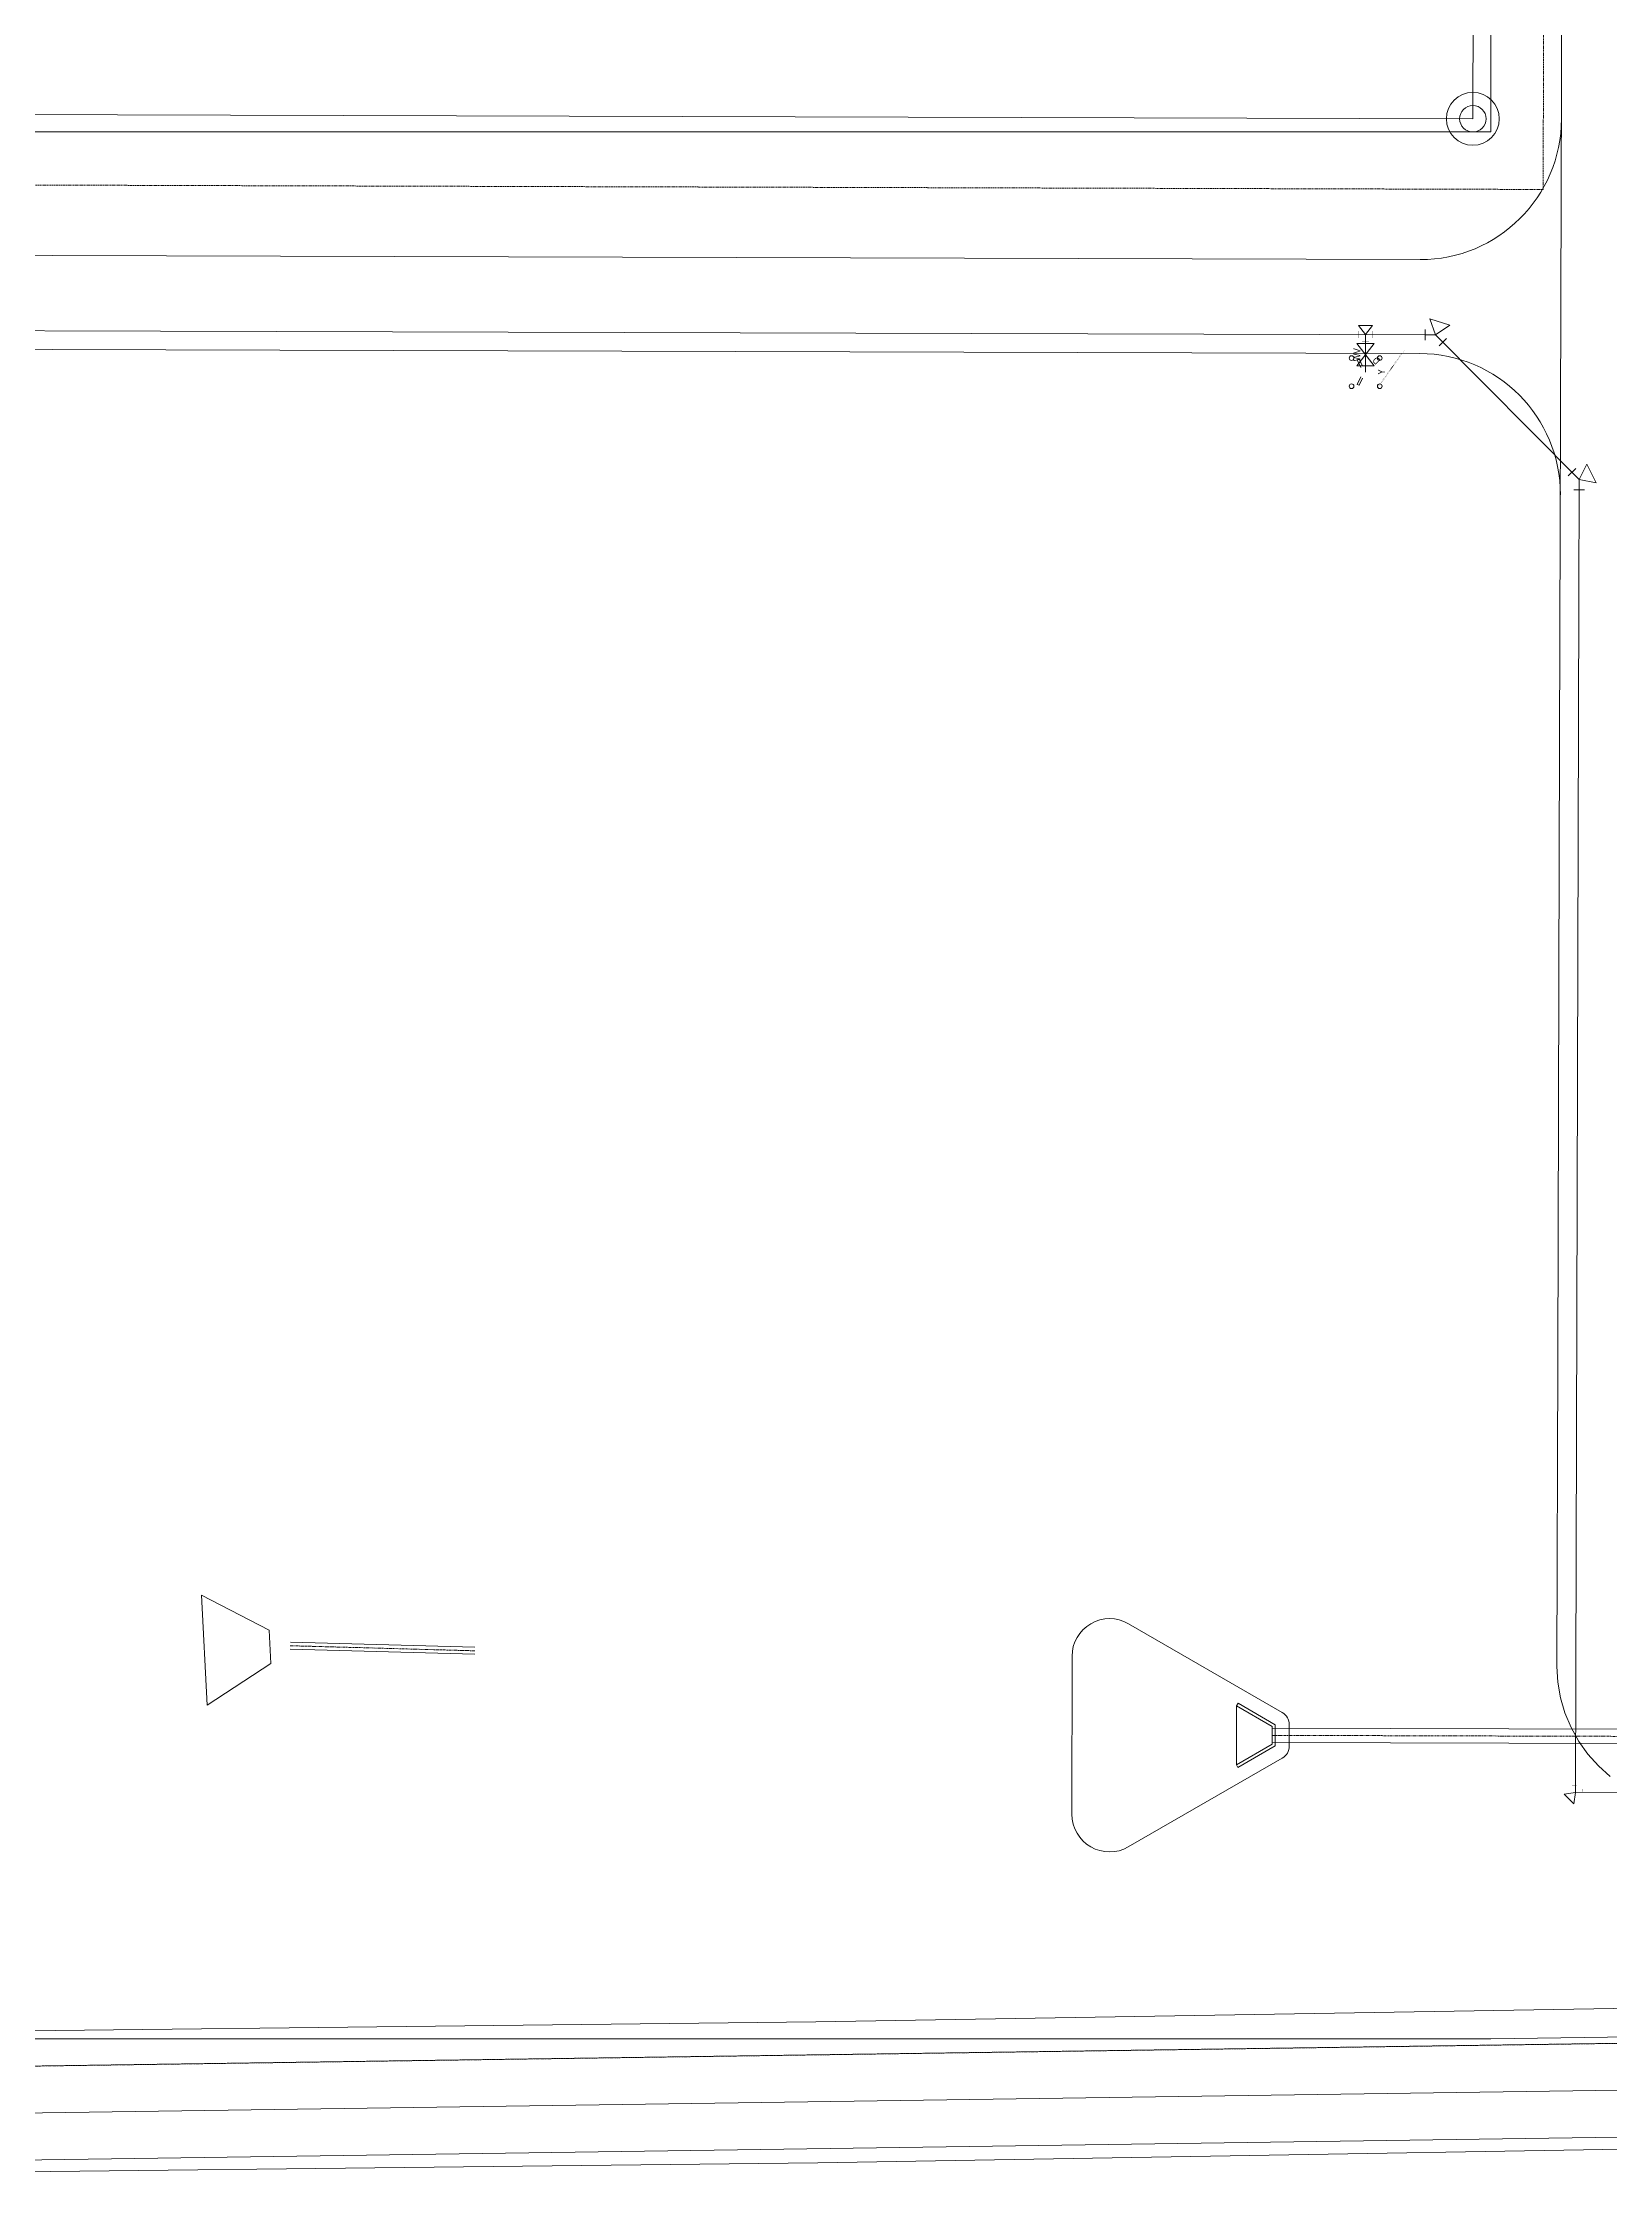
# Model space of a CAD drawing. Header units: feet. Extents: x 2383389 to 2386040, y 1992760 to 1995674.
# Drawn here: x 2383832.4 to 2384165.9, y 1992770.1 to 1993224.4 of the extents above; entities that cross this region are included whole.
import ezdxf
from ezdxf.enums import TextEntityAlignment as Align
from ezdxf.lldxf.tags import DXFTag

# ---------------------------------------------------------------- set-up
doc = ezdxf.new("R2010")
doc.units = ezdxf.units.FT
doc.header["$MEASUREMENT"] = 0
doc.linetypes.add('DASHED2', pattern=[0.375, 0.25, -0.125])
doc.linetypes.add('PHANTOM2', pattern=[1.25, 0.625, -0.125, 0.125, -0.125, 0.125, -0.125])
for name, color, linetype, lineweight, true_color in [('C-FENC', 1, 'Fence', 0, 0xff0000), ('C-PRKG-CONC', 1, 'Continuous', 0, 0xff0000), ('C-PRKG-CURB-FACE', 2, 'Continuous', 0, 0xffff00), ('C-STRM-PH01', 1, 'Continuous', 0, 0xff0000), ('C-STRM-PH02', 1, 'Continuous', 0, 0xff0000), ('C-STRM-PIPE', 7, 'Continuous', 0, 0x00cc33), ('C-STRM-STRC', 7, 'Continuous', 0, 0x00cc33), ('V-ESMT-ACCS', 1, 'DASHED8', 0, 0xff0000), ('V-ESMT-UTIL', 1, 'DASHED8', 0, 0xff0000), ('V-PROP-LINE', 7, 'PHANTOM4', 0, 0x007299), ('V-PROP-MONU', 1, 'Continuous', 0, 0xff0000), ('V-PROP-SBCK', 1, 'DASHED2', 0, 0xff0000)]:
    doc.layers.add(name, color=color, linetype=linetype, lineweight=lineweight, true_color=true_color)
doc.layers.add('C-FIRE-PIPE-12IN', color=140, linetype="UT-FIRE12''", lineweight=0)
doc.layers.add('C-FIRE-STRC', color=140, linetype='Continuous', lineweight=0)
doc.layers.add('CJ-TOPO-PIPE', color=11, linetype='PHANTOM2')
doc.styles.add('_sys_ls_Arial Narrow', font='ARIALN.TTF', dxfattribs={"height": 1})
doc.styles.add('PFI_100', font='ARIALN.TTF', dxfattribs={"height": 0.03048})
tags = doc.linetypes.add('DASHED8', pattern=[0.09375, 0.0625, -0.03125]).pattern_tags.tags
tags[6:7] = [DXFTag(74, 4), DXFTag(75, 0), DXFTag(340, '0'), DXFTag(46, 0.03937), DXFTag(50, 0.0), DXFTag(44, 0.0), DXFTag(45, 0.0)]
tags[4:5] = [DXFTag(74, 4), DXFTag(75, 0), DXFTag(340, '0'), DXFTag(46, 0.03937), DXFTag(50, 0.0), DXFTag(44, 0.0), DXFTag(45, 0.0)]
tags = doc.linetypes.add('Fence', pattern=[393.7, 393.7]).pattern_tags.tags
tags[4:5] = [DXFTag(74, 4), DXFTag(75, 0), DXFTag(340, '0'), DXFTag(46, 0.03937), DXFTag(50, 0.0), DXFTag(44, 0.0), DXFTag(45, 0.0)]
tags = doc.linetypes.add('PHANTOM4', pattern=[0.625, 0.3125, -0.0625, 0.0625, -0.0625, 0.0625, -0.0625]).pattern_tags.tags
tags[14:15] = [DXFTag(74, 4), DXFTag(75, 0), DXFTag(340, '0'), DXFTag(46, 0.03937), DXFTag(50, 0.0), DXFTag(44, 0.0), DXFTag(45, 0.0)]
tags[12:13] = [DXFTag(74, 4), DXFTag(75, 0), DXFTag(340, '0'), DXFTag(46, 0.03937), DXFTag(50, 0.0), DXFTag(44, 0.0), DXFTag(45, 0.0)]
tags[10:11] = [DXFTag(74, 4), DXFTag(75, 0), DXFTag(340, '0'), DXFTag(46, 0.03937), DXFTag(50, 0.0), DXFTag(44, 0.0), DXFTag(45, 0.0)]
tags[8:9] = [DXFTag(74, 4), DXFTag(75, 0), DXFTag(340, '0'), DXFTag(46, 0.03937), DXFTag(50, 0.0), DXFTag(44, 0.0), DXFTag(45, 0.0)]
tags[6:7] = [DXFTag(74, 4), DXFTag(75, 0), DXFTag(340, '0'), DXFTag(46, 0.03937), DXFTag(50, 0.0), DXFTag(44, 0.0), DXFTag(45, 0.0)]
tags[4:5] = [DXFTag(74, 4), DXFTag(75, 0), DXFTag(340, '0'), DXFTag(46, 0.03937), DXFTag(50, 0.0), DXFTag(44, 0.0), DXFTag(45, 0.0)]
tags = doc.linetypes.add("UT-FIRE12''", pattern='A,1.25,-0.05,["12\'\'F",_sys_ls_Arial Narrow,S=0.1,R=0,X=-0.05,Y=-0.04],-0.2', length=1.5).pattern_tags.tags
tags[15:16] = [DXFTag(74, 4), DXFTag(75, 0), DXFTag(340, '0'), DXFTag(46, 0.03937), DXFTag(50, 0.0), DXFTag(44, 0.0), DXFTag(45, 0.0)]
tags[4:5] = [DXFTag(74, 4), DXFTag(75, 0), DXFTag(340, '0'), DXFTag(46, 0.03937), DXFTag(50, 0.0), DXFTag(44, 0.0), DXFTag(45, 0.0)]

msp = doc.modelspace()

# ---------------------------------------------------------------- linework, layer by layer
at = {"layer": 'C-FENC'}
msp.add_lwpolyline([(2384222.09225, 1994857.72656), (2384222.09225, 1993876.28395), (2384140.65788, 1993876.28395), (2384140.66481, 1993205.48535), (2383580.36018, 1993205.48535), (2383580.36018, 1992828.49881), (2383746.22675, 1992799.58631), (2384140.66917, 1992799.58631), (2385152.5181, 1992814.09976), (2385492.77755, 1993174.83628), (2385493.80261, 1993183.73072), (2385492.22955, 1993274.29782), (2385491.64903, 1993377.60393), (2385494.82474, 1993476.70764), (2385493.17033, 1993581.35254), (2385493.4649, 1993678.3959), (2385493.56311, 1993773.51511), (2385494.07787, 1993828.44199), (2385493.20647, 1993920.67855), (2385493.49173, 1994053.51003), (2385494.38415, 1994136.10045), (2385494.78908, 1994275.94596)], dxfattribs=at)
at = {"layer": 'C-FIRE-PIPE-12IN'}
for p, q in [((2384126.69522, 1993163.40124), (2384126.68998, 1993161.15124)), ((2384126.6926, 1993162.27624), (2384128.91869, 1993162.27105)), ((2384130.44707, 1993160.70483), (2384128.87665, 1993162.28258)), ((2384129.64972, 1993159.91119), (2384131.24441, 1993161.49847)), ((2384158.73322, 1993133.84502), (2384157.13853, 1993132.25774)), ((2384157.93587, 1993133.05138), (2384159.50629, 1993131.47363)), ((2384159.47953, 1993129.28542), (2384159.48471, 1993131.51151)), ((2384158.35453, 1993129.28804), (2384160.60452, 1993129.2828))]:
    msp.add_line(p, q, dxfattribs=at)
for points in [[(2384800.12708, 1992850.13847), (2384158.66945, 1992852.00952), (2384159.48468, 1993131.49534), (2384128.88806, 1993162.27113), (2383536.73815, 1993163.98004)], [(2384131.93616, 1993164.30693), (2384128.91869, 1993162.27105), (2384127.7089, 1993165.70417), (2384131.93616, 1993164.30693)], [(2384163.07954, 1993130.77955), (2384159.50629, 1993131.47363), (2384161.07842, 1993134.75667), (2384163.07954, 1993130.77955)]]:
    msp.add_lwpolyline(points, dxfattribs=at)
at = {"layer": 'C-FIRE-PIPE-12IN', "const_width": 0.06096, "flags": 128}
for points in [[(2384112.53696, 1993163.06349), (2384112.53751, 1993161.56349)], [(2384112.53723, 1993162.31349), (2384114.0213, 1993162.31403)], [(2384115.50536, 1993162.31457), (2384114.0213, 1993162.31403)], [(2384114.02184, 1993160.82997), (2384114.0213, 1993162.31403)], [(2384115.50563, 1993161.56457), (2384115.50508, 1993163.06457)], [(2384113.27184, 1993160.82969), (2384114.77184, 1993160.83024)], [(2384159.42378, 1992853.49139), (2384157.92379, 1992853.49576)], [(2384158.67378, 1992853.49357), (2384158.66945, 1992852.00952)], [(2384160.15351, 1992852.00519), (2384158.66945, 1992852.00952)], [(2384160.15132, 1992851.25519), (2384160.1557, 1992852.75518)]]:
    msp.add_lwpolyline(points, dxfattribs=at)
at = {"layer": 'C-FIRE-PIPE-12IN', "flags": 128}
for points in [[(2384115.50466, 1993164.23457), (2384114.0213, 1993162.31403), (2384112.53653, 1993164.23349), (2384115.50466, 1993164.23457)], [(2384114.0213, 1993162.31403), (2384114.0213, 1993154.331)], [(2384156.26153, 1992851.70829), (2384158.66945, 1992852.00952), (2384158.35418, 1992849.60339), (2384156.26153, 1992851.70829)]]:
    msp.add_lwpolyline(points, dxfattribs=at)
at = {"layer": 'C-FIRE-STRC', "linetype": 'ByBlock', "lineweight": 0}
for p, q in [((2384112.17228, 1993160.43163), (2384115.87032, 1993155.64731)), ((2384115.87032, 1993160.43163), (2384112.17228, 1993160.43163)), ((2384112.17228, 1993155.64731), (2384115.87032, 1993160.43163)), ((2384115.87032, 1993155.64731), (2384112.17228, 1993155.64731)), ((2384112.61505, 1993157.1435), (2384112.19578, 1993156.93387)), ((2384112.19578, 1993156.93387), (2384113.00899, 1993155.30746)), ((2384113.00922, 1993153.35501), (2384112.19578, 1993151.72813)), ((2384113.3924, 1993155.58879), (2384112.61505, 1993157.1435)), ((2384112.61505, 1993151.5185), (2384112.19578, 1993151.72813)), ((2384113.3924, 1993153.07321), (2384112.61505, 1993151.5185))]:
    msp.add_line(p, q, dxfattribs=at)
at = {"layer": 'C-FIRE-STRC'}
for centre in [(2384111.0213, 1993157.331), (2384117.0213, 1993157.331), (2384111.0213, 1993151.331), (2384117.0213, 1993151.331)]:
    msp.add_circle(centre, 0.5, dxfattribs=at)
at = {"layer": 'C-PRKG-CONC', "elevation": 286.44088}
msp.add_lwpolyline([(2384168.26076, 1993639.14532), (2384165.74572, 1993636.91091), (2384163.49667, 1993634.40895), (2384161.5419, 1993631.67091), (2384159.90597, 1993628.73122), (2384158.60948, 1993625.62684), (2384157.66872, 1993622.39683), (2384157.09552, 1993619.08179), (2384156.89709, 1993615.72342), (2384155.251, 1993051.38919), (2384155.01615, 1992970.87342), (2384154.93774, 1992943.99405), (2384154.74823, 1992879.02107), (2384154.74817, 1992878.86963), (2384154.94396, 1992875.51111), (2384155.51455, 1992872.19562), (2384156.45278, 1992868.96487), (2384157.74683, 1992865.85948), (2384159.38044, 1992862.91851), (2384161.33307, 1992860.17893), (2384163.58015, 1992857.6752), (2384166.09343, 1992855.43881)], dxfattribs=at)
at = {"layer": 'C-PRKG-CURB-FACE', "flags": 128}
for points in [[(2384155.70822, 1993208.19299, -0.414213562), (2384125.62084, 1993178.28062), (2383567.66962, 1993179.90809, -0.414573325), (2383537.75738, 1993210.03231)], [(2383537.42577, 1993130.03296, -0.413853681), (2383567.51301, 1993159.90846), (2384125.56266, 1993158.28071, -0.414213562), (2384155.47503, 1993128.19333)]]:
    msp.add_lwpolyline(points, format="xyb", dxfattribs=at)
at = {"layer": 'C-STRM-PH01', "flags": 128}
msp.add_lwpolyline([(2383880.63816, 1992886.57801), (2383866.23123, 1992894.04676), (2383867.45017, 1992870.58597), (2383881.00552, 1992879.50754)], close=True, dxfattribs=at)
at = {"layer": 'C-STRM-PH02', "flags": 128}
msp.add_lwpolyline([(2384063.51687, 1992840.45483), (2384096.27357, 1992859.33897, 0.268029961), (2384097.77524, 1992861.93699), (2384097.77677, 1992866.45629, 0.268029961), (2384096.27687, 1992869.05532), (2384063.53297, 1992887.96166, 0.577249798), (2384051.53271, 1992881.03632), (2384051.5213, 1992847.38831, 0.577249798)], format="xyb", close=True, dxfattribs=at)
msp.add_lwpolyline([(2384086.85752, 1992857.37346), (2384094.77524, 1992861.938), (2384094.77677, 1992866.4573), (2384086.86214, 1992871.02721), (2384086.52912, 1992870.45045), (2384086.52489, 1992857.95045), (2384086.85752, 1992857.37346)], dxfattribs=at)
at = {"layer": 'C-STRM-PIPE', "color": 102, "linetype": 'Continuous', "lineweight": 0, "true_color": 0x00cc33}
for p, q in [((2383924.38941, 1992881.44031), (2383885.12872, 1992882.5179)), ((2383924.43057, 1992882.93974), (2383885.16988, 1992884.01733)), ((2384169.70003, 1992862.47739), (2384094.10563, 1992862.69789)), ((2384169.70879, 1992865.47737), (2384094.11438, 1992865.69787))]:
    msp.add_line(p, q, dxfattribs=at)
at = {"layer": 'C-STRM-STRC', "flags": 128}
for points in [[(2384086.52912, 1992870.45045), (2384086.52489, 1992857.95045)], [(2384086.52912, 1992870.45045), (2384094.11064, 1992866.07288), (2384094.10937, 1992862.32288), (2384086.52489, 1992857.95045)], [(2384086.86214, 1992871.02721), (2384094.77677, 1992866.4573), (2384094.77524, 1992861.938), (2384086.85752, 1992857.37346)], [(2384086.52489, 1992857.95045), (2384086.85752, 1992857.37346)]]:
    msp.add_lwpolyline(points, dxfattribs=at)
at = {"layer": 'CJ-TOPO-PIPE', "lineweight": 5}
for p, q in [((2383924.40999, 1992882.19002), (2383885.1493, 1992883.26762)), ((2384169.70441, 1992863.97738), (2384094.11, 1992864.19788))]:
    msp.add_line(p, q, dxfattribs=at)
at = {"layer": 'V-ESMT-ACCS', "flags": 128}
for points in [[(2383503.03237, 1992833.64919), (2383747.81609, 1992800.39759), (2383997.01529, 1992803.19577), (2384255.95143, 1992807.58442), (2384495.80524, 1992811.13372), (2384746.80888, 1992815.39439), (2384991.81499, 1992817.7213), (2385288.76291, 1992822.29794), (2385437.73266, 1992824.04809), (2385554.66463, 1992826.1834)], [(2383498.99423, 1992803.92221), (2383745.95551, 1992770.37481), (2383997.43791, 1992773.19863), (2384256.42757, 1992777.58818), (2384496.28176, 1992781.13748), (2384747.20592, 1992785.39681), (2384992.18861, 1992787.7235), (2385289.17029, 1992792.30066), (2385438.18274, 1992794.05131), (2385555.21237, 1992796.1884)]]:
    msp.add_lwpolyline(points, dxfattribs=at)
at = {"layer": 'V-ESMT-UTIL', "ltscale": 0.5, "flags": 128}
msp.add_lwpolyline([(2385529.85413, 1992808.22785), (2383585.63102, 1992780.28077), (2383592.86878, 1995288.21623, -0.409248432), (2383617.50792, 1995313.15324), (2385523.47748, 1995339.39517), (2385522.15766, 1994417.40927)], format="xyb", dxfattribs=at)
msp.add_lwpolyline([(2383575.65943, 1992790.13847), (2385529.86845, 1992818.22909)], dxfattribs=at)
at = {"layer": 'V-PROP-LINE'}
msp.add_lwpolyline([(2383582.86882, 1995288.24509, -0.409248432), (2383617.36361, 1995323.1522), (2385533.492, 1995349.534), (2385529.83981, 1992798.22661), (2383575.6017, 1992770.13557), (2383582.86882, 1995288.24509)], format="xyb", dxfattribs=at)
at = {"layer": 'V-PROP-LINE', "flags": 128}
msp.add_lwpolyline([(2383578.80381, 1993879.69001), (2384026.80267, 1993878.38326), (2384029.65418, 1994855.9781), (2384222.08551, 1994855.4168), (2384219.23401, 1993877.82197), (2384138.80219, 1993878.05657), (2384136.84846, 1993208.248), (2383583.8752, 1993209.86095)], dxfattribs=at)
at = {"layer": 'V-PROP-MONU'}
for radius in [5.625, 2.8125]:
    msp.add_circle((2384136.84846, 1993208.248), radius, dxfattribs=at)
at = {"layer": 'V-PROP-SBCK', "flags": 128}
msp.add_lwpolyline([(2384229.19021, 1993862.79286), (2384153.75838, 1993863.01289), (2384151.80464, 1993193.20431), (2383591.82743, 1993194.83769), (2383590.66011, 1992790.35409), (2385519.86823, 1992818.08534), (2385523.42021, 1995299.39059), (2383597.82454, 1995272.87844), (2383593.83261, 1993889.64622), (2384016.83188, 1993888.41239), (2384019.68339, 1994866.00722), (2384232.11464, 1994865.38759)], close=True, dxfattribs=at)

# ---------------------------------------------------------------- texts
at = {"layer": 'C-FIRE-STRC', "lineweight": 0, "style": 'PFI_100'}
for s, rotation, p in [('WV', 90, (2384112.17408, 1993158.03347)), ('D', 135, (2384116.30766, 1993156.76821)), ('Y', 90, (2384117.37854, 1993154.3728))]:
    msp.add_text(s, height=1.5, rotation=rotation, dxfattribs=at).set_placement(p, align=Align.MIDDLE)
at = {"layer": 'C-FIRE-STRC', "lineweight": 0, "style": 'PFI_100', "oblique": 80.2140913}
msp.add_text('H', height=1.5, rotation=45, dxfattribs=at).set_placement((2384116.42038, 1993152.04785), align=Align.MIDDLE)

doc.saveas('drawing.dxf')
